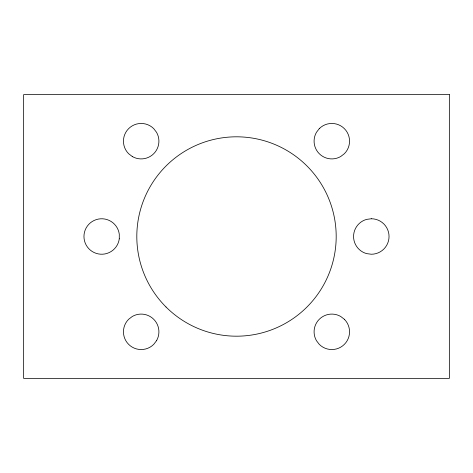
<?xml version="1.0" encoding="UTF-8"?>
<svg xmlns="http://www.w3.org/2000/svg" width="473" height="473" viewBox="0 0 473 473"><rect width="100%" height="100%" fill="white"/><g stroke="black" fill="none" stroke-linecap="round" stroke-linejoin="round"><path stroke-width="0.71" d="M156.539 340.69L153.719 344.362A17.738 17.738 0 0 1 128.638 344.362A17.738 17.738 0 0 1 128.638 319.281L132.31 316.461A17.738 17.738 0 0 1 156.539 340.69M319.281 128.638L316.461 132.31A17.738 17.738 0 0 0 340.69 156.539L344.362 153.719A17.738 17.738 0 0 0 344.362 128.638A17.738 17.738 0 0 0 319.281 128.638M371.305 218.763L366.717 219.366A17.738 17.738 0 0 0 366.717 253.634L371.305 254.238A17.738 17.738 0 0 0 389.043 236.5A17.738 17.738 0 0 0 371.305 218.763M449.35 94.6L23.65 94.6L23.65 378.4L449.35 378.4L449.35 94.6M132.31 156.539L128.638 153.719A17.738 17.738 0 0 1 128.638 128.638A17.738 17.738 0 0 1 153.719 128.638L156.539 132.31A17.738 17.738 0 0 1 132.31 156.539M344.362 319.281L340.69 316.461A17.738 17.738 0 0 0 316.461 340.69L319.281 344.362A17.738 17.738 0 0 0 344.362 344.362A17.738 17.738 0 0 0 344.362 319.281M119.279 238.818L119.279 234.182A17.738 17.738 0 0 0 92.164 221.541A17.738 17.738 0 0 0 92.164 251.459A17.738 17.738 0 0 0 119.279 238.818M166.011 306.989A99.685 99.685 0 0 0 332.791 262.302A99.685 99.685 0 0 0 210.698 140.209A99.685 99.685 0 0 0 166.011 306.989"/></g></svg>
